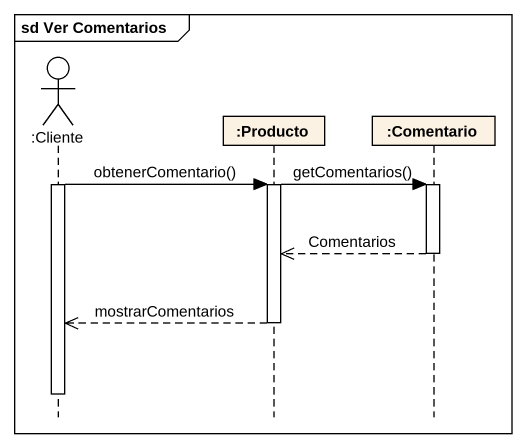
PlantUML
@startuml
mainframe sd Ver Comentarios
hide footbox
actor ":Cliente" as Cliente
participant ":Producto" as Producto
participant ":Comentario" as Comentario

activate Cliente
Cliente -> Producto : obtenerComentario()
Producto -> Comentario : getComentarios()
activate Comentario
activate Producto
Comentario -->> Producto : Comentarios
deactivate Comentario
Producto -->> Cliente : mostrarComentarios
deactivate Producto
deactivate Cliente
@enduml
